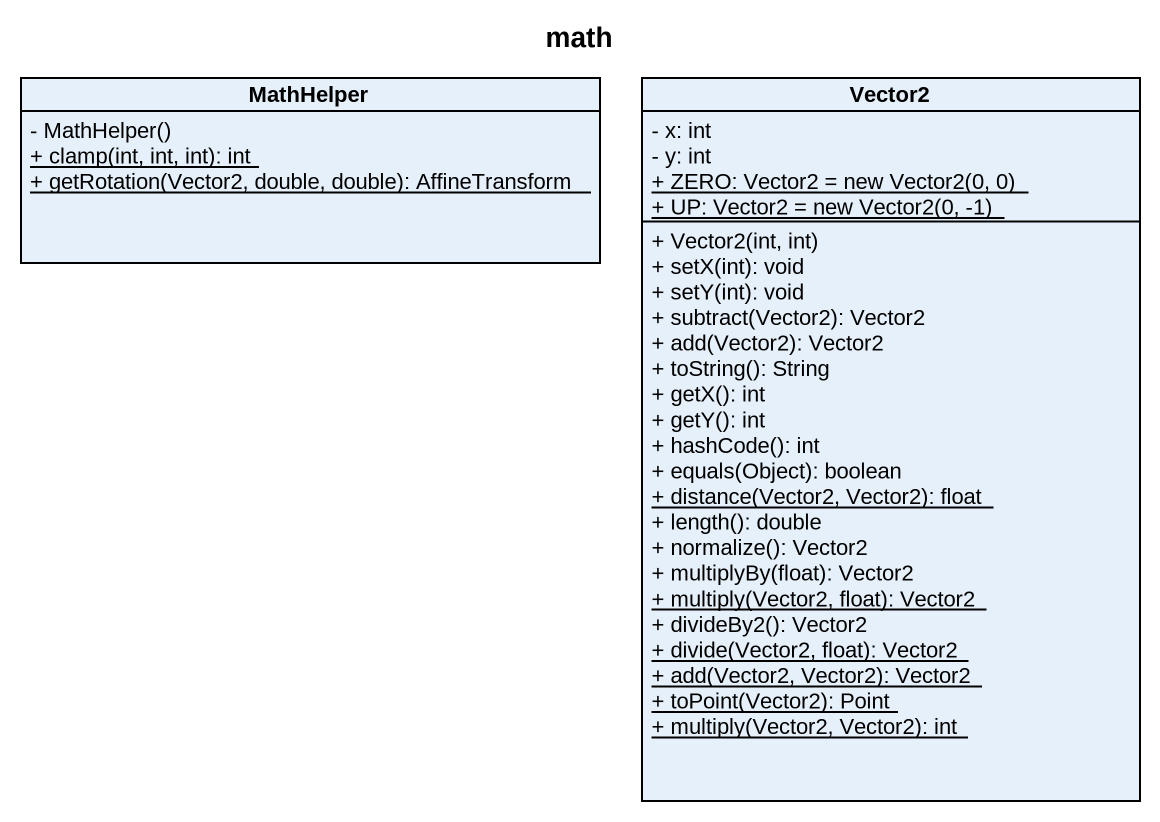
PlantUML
@startuml
title math
hide circle
hide empty members
skinparam classAttributeIconSize 0
class MathHelper {
  - MathHelper()
  {static} + clamp(int, int, int): int
  {static} + getRotation(Vector2, double, double): AffineTransform
}
class Vector2 {
  - x: int
  - y: int
  {static} {field} + ZERO: Vector2 = new Vector2(0, 0)
  {static} {field} + UP: Vector2 = new Vector2(0, -1)
  + Vector2(int, int)
  + setX(int): void
  + setY(int): void
  + subtract(Vector2): Vector2
  + add(Vector2): Vector2
  + toString(): String
  + getX(): int
  + getY(): int
  + hashCode(): int
  + equals(Object): boolean
  {static} + distance(Vector2, Vector2): float
  + length(): double
  + normalize(): Vector2
  + multiplyBy(float): Vector2
  {static} + multiply(Vector2, float): Vector2
  + divideBy2(): Vector2
  {static} + divide(Vector2, float): Vector2
  {static} + add(Vector2, Vector2): Vector2
  {static} + toPoint(Vector2): Point
  {static} + multiply(Vector2, Vector2): int
}
@enduml
